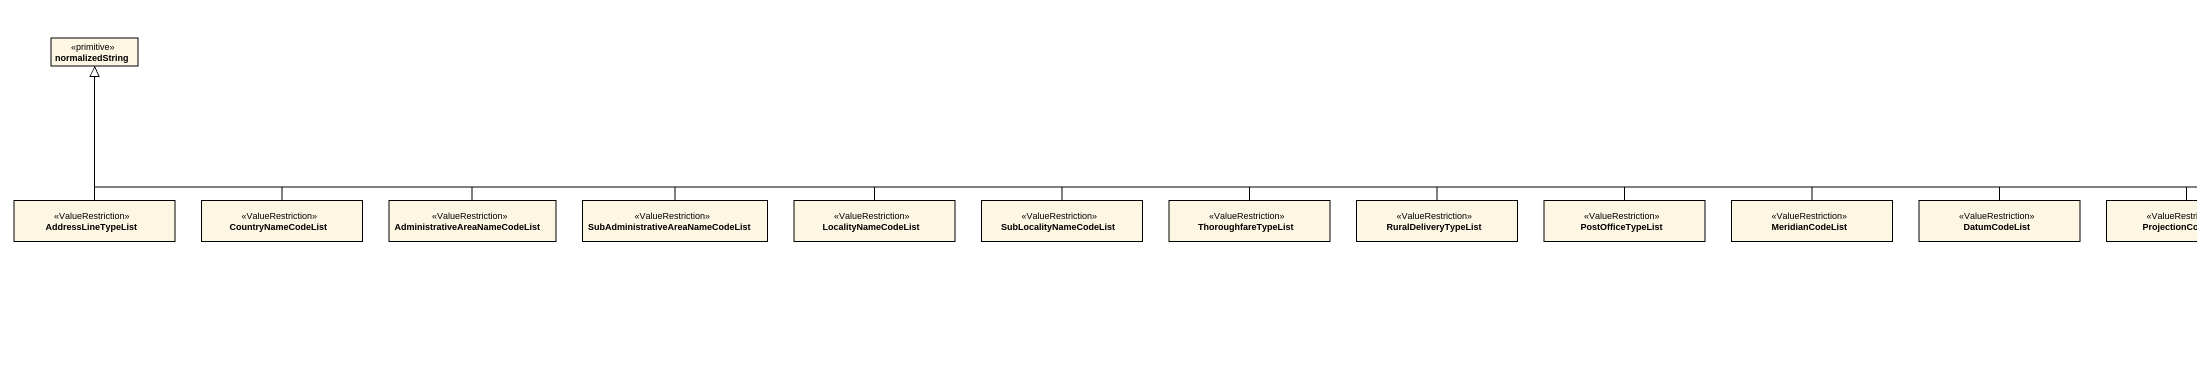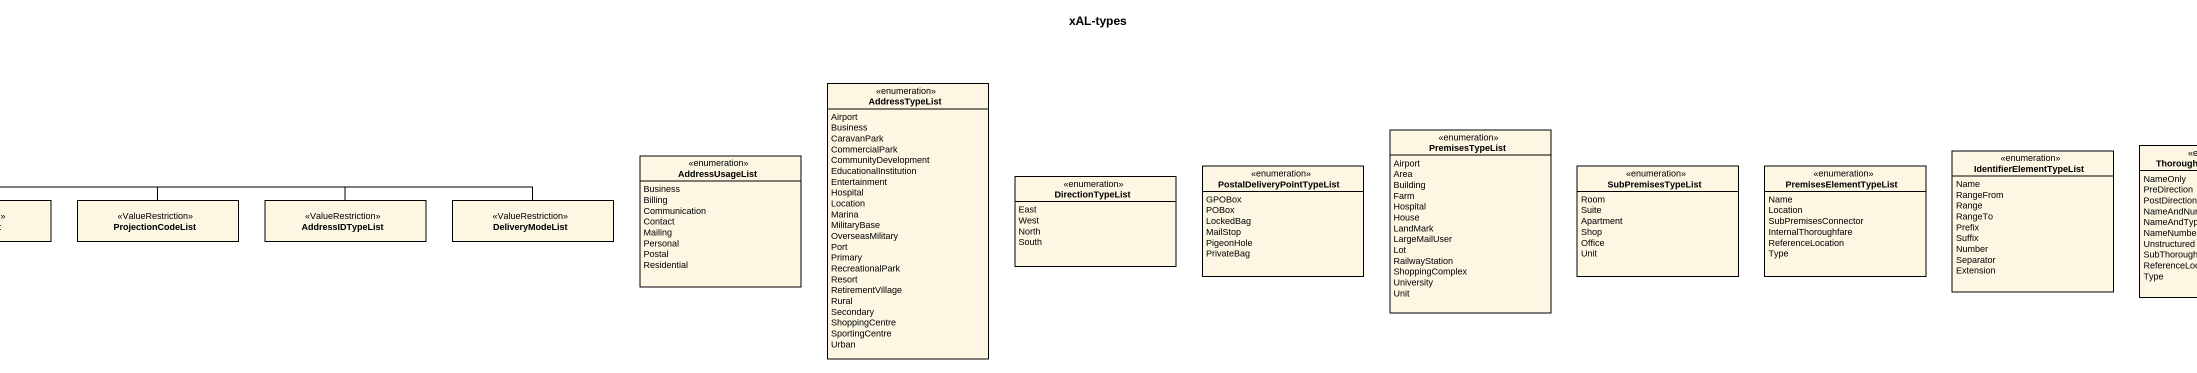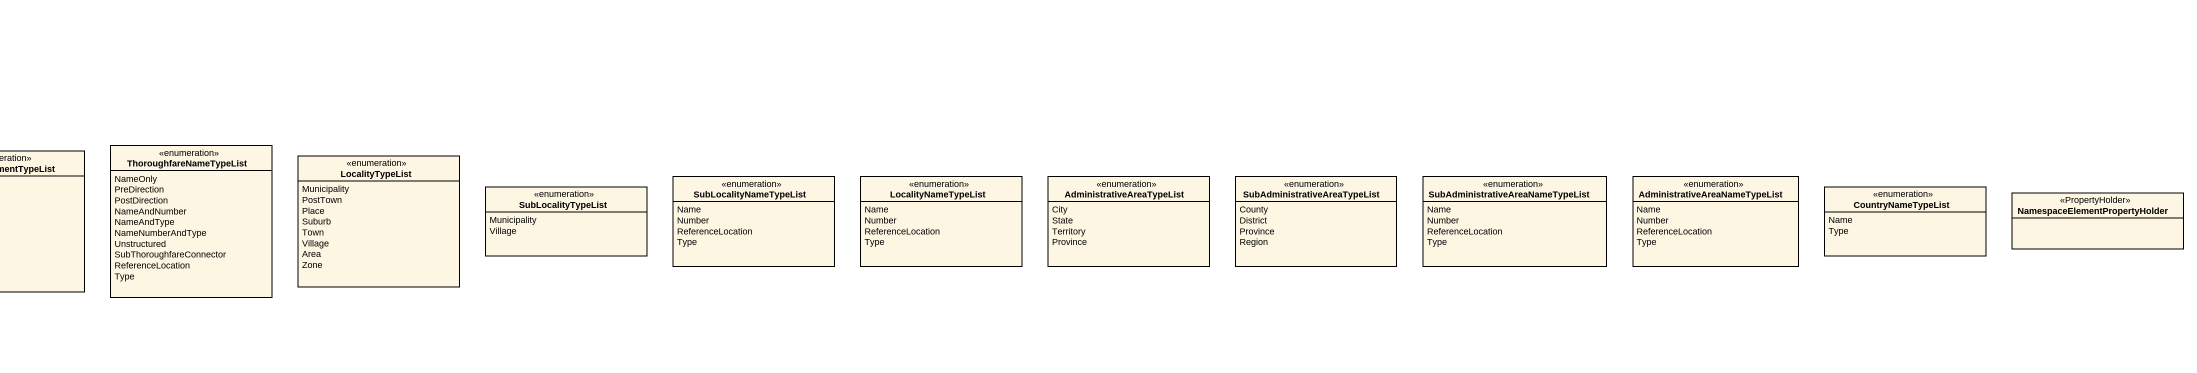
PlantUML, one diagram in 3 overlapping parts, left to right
@startuml
title xAL-types
hide circle
hide empty members
class normalizedString <<primitive>>
enum AddressTypeList {
  Airport
  Business
  CaravanPark
  CommercialPark
  CommunityDevelopment
  EducationalInstitution
  Entertainment
  Hospital
  Location
  Marina
  MilitaryBase
  OverseasMilitary
  Port
  Primary
  RecreationalPark
  Resort
  RetirementVillage
  Rural
  Secondary
  ShoppingCentre
  SportingCentre
  Urban
}
enum AddressUsageList {
  Business
  Billing
  Communication
  Contact
  Mailing
  Personal
  Postal
  Residential
}
enum PostalDeliveryPointTypeList {
  GPOBox
  POBox
  LockedBag
  MailStop
  PigeonHole
  PrivateBag
}
enum PremisesTypeList {
  Airport
  Area
  Building
  Farm
  Hospital
  House
  LandMark
  LargeMailUser
  Lot
  RailwayStation
  ShoppingComplex
  University
  Unit
}
enum SubPremisesTypeList {
  Room
  Suite
  Apartment
  Shop
  Office
  Unit
}
enum PremisesElementTypeList {
  Name
  Location
  SubPremisesConnector
  InternalThoroughfare
  ReferenceLocation
  Type
}
enum IdentifierElementTypeList {
  Name
  RangeFrom
  Range
  RangeTo
  Prefix
  Suffix
  Number
  Separator
  Extension
}
enum ThoroughfareNameTypeList {
  NameOnly
  PreDirection
  PostDirection
  NameAndNumber
  NameAndType
  NameNumberAndType
  Unstructured
  SubThoroughfareConnector
  ReferenceLocation
  Type
}
enum LocalityTypeList {
  Municipality
  PostTown
  Place
  Suburb
  Town
  Village
  Area
  Zone
}
class AddressLineTypeList <<ValueRestriction>>
class CountryNameCodeList <<ValueRestriction>>
class "AdministrativeAreaNameCodeList" as AdministrativeAreaNameCodeLi <<ValueRestriction>>
class "SubAdministrativeAreaNameCodeList" as SubAdministrativeAreaNameCod <<ValueRestriction>>
class LocalityNameCodeList <<ValueRestriction>>
class SubLocalityNameCodeList <<ValueRestriction>>
class ThoroughfareTypeList <<ValueRestriction>>
class RuralDeliveryTypeList <<ValueRestriction>>
class PostOfficeTypeList <<ValueRestriction>>
class MeridianCodeList <<ValueRestriction>>
class DatumCodeList <<ValueRestriction>>
class ProjectionCodeList <<ValueRestriction>>
class AddressIDTypeList <<ValueRestriction>>
class DeliveryModeList <<ValueRestriction>>
enum DirectionTypeList {
  East
  West
  North
  South
}
enum SubLocalityTypeList {
  Municipality
  Village
}
enum SubLocalityNameTypeList {
  Name
  Number
  ReferenceLocation
  Type
}
enum LocalityNameTypeList {
  Name
  Number
  ReferenceLocation
  Type
}
enum AdministrativeAreaTypeList {
  City
  State
  Territory
  Province
}
enum "SubAdministrativeAreaTypeList" as SubAdministrativeAreaTypeLis {
  County
  District
  Province
  Region
}
enum "SubAdministrativeAreaNameTypeList" as SubAdministrativeAreaNameTyp {
  Name
  Number
  ReferenceLocation
  Type
}
enum "AdministrativeAreaNameTypeList" as AdministrativeAreaNameTypeLi {
  Name
  Number
  ReferenceLocation
  Type
}
enum CountryNameTypeList {
  Name
  Type
}
class "NamespaceElementPropertyHolder" as NamespaceElementPropertyHold <<PropertyHolder>>
AddressLineTypeList -up-|> normalizedString
CountryNameCodeList -up-|> normalizedString
AdministrativeAreaNameCodeLi -left-|> normalizedString
SubAdministrativeAreaNameCod -left-|> normalizedString
LocalityNameCodeList -left-|> normalizedString
SubLocalityNameCodeList -left-|> normalizedString
ThoroughfareTypeList -left-|> normalizedString
RuralDeliveryTypeList -left-|> normalizedString
PostOfficeTypeList -left-|> normalizedString
MeridianCodeList -left-|> normalizedString
DatumCodeList -left-|> normalizedString
ProjectionCodeList -left-|> normalizedString
AddressIDTypeList -left-|> normalizedString
DeliveryModeList -left-|> normalizedString
@enduml
